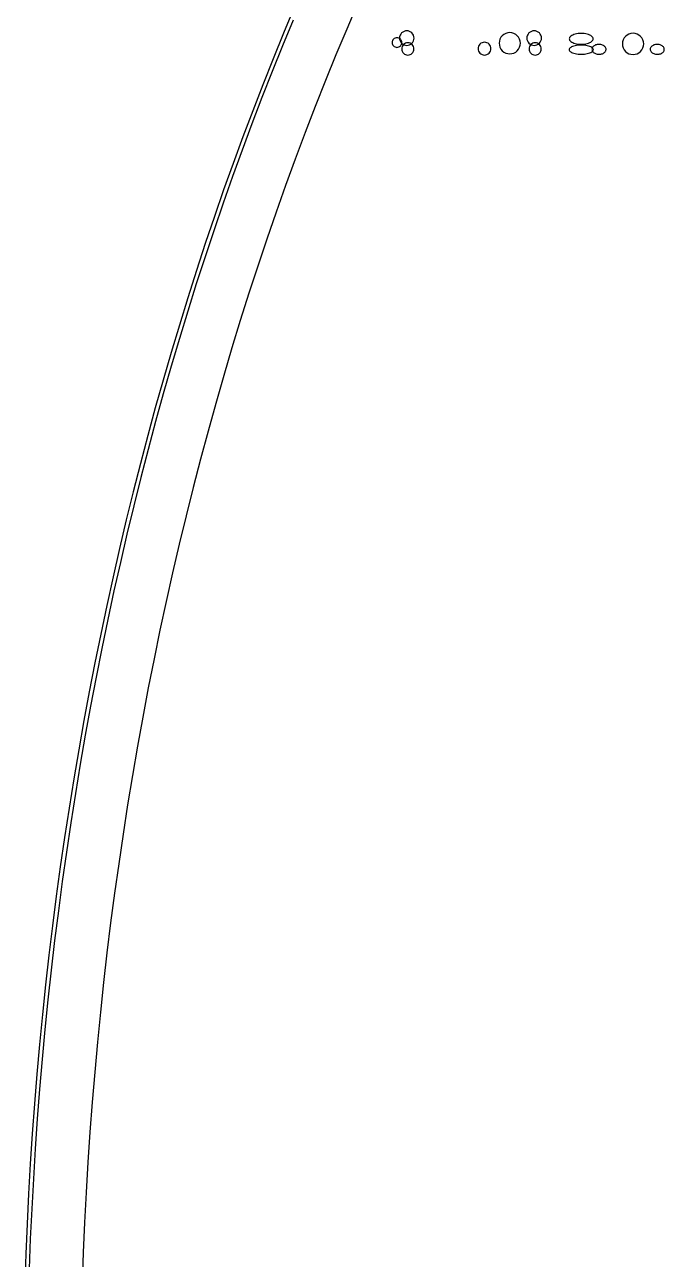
# Model space of a CAD drawing. Extents: x -4 to 217, y -26 to 302.
# Drawn here: x -3.9 to 36.1, y 147.2 to 224.3 of the extents above; entities that cross this region are included whole.
import ezdxf

# ---------------------------------------------------------------- set-up
doc = ezdxf.new("R2010")
doc.units = 0

msp = doc.modelspace()

# ---------------------------------------------------------------- linework, layer by layer
at = {"layer": 'CIRCLES'}
for p, q in [((19.601, 223.69), (19.558, 223.611)), ((19.658, 223.759), (19.601, 223.69)), ((19.727, 223.816), (19.658, 223.759)), ((19.806, 223.858), (19.727, 223.816)), ((19.892, 223.884), (19.806, 223.858)), ((19.981, 223.893), (19.892, 223.884)), ((20.071, 223.884), (19.981, 223.893)), ((20.157, 223.858), (20.071, 223.884)), ((20.236, 223.816), (20.157, 223.858)), ((20.305, 223.759), (20.236, 223.816)), ((20.362, 223.69), (20.305, 223.759)), ((20.404, 223.611), (20.362, 223.69)), ((26.047, 223.67), (25.946, 223.588)), ((26.162, 223.732), (26.047, 223.67)), ((26.286, 223.769), (26.162, 223.732)), ((26.416, 223.782), (26.286, 223.769)), ((26.546, 223.769), (26.416, 223.782)), ((26.67, 223.732), (26.546, 223.769)), ((26.785, 223.67), (26.67, 223.732)), ((26.886, 223.588), (26.785, 223.67)), ((27.559, 223.69), (27.517, 223.611)), ((27.616, 223.759), (27.559, 223.69)), ((27.686, 223.816), (27.616, 223.759)), ((27.765, 223.858), (27.686, 223.816)), ((27.851, 223.884), (27.765, 223.858)), ((27.94, 223.893), (27.851, 223.884)), ((28.029, 223.884), (27.94, 223.893)), ((28.115, 223.858), (28.029, 223.884)), ((28.194, 223.816), (28.115, 223.858)), ((28.264, 223.759), (28.194, 223.816)), ((28.321, 223.69), (28.264, 223.759)), ((28.363, 223.611), (28.321, 223.69)), ((33.866, 223.689), (33.752, 223.628)), ((33.991, 223.727), (33.866, 223.689)), ((34.121, 223.74), (33.991, 223.727)), ((34.25, 223.727), (34.121, 223.74)), ((34.375, 223.689), (34.25, 223.727)), ((34.49, 223.628), (34.375, 223.689)), ((19.072, 223.219), (19.067, 223.16)), ((19.067, 223.16), (19.072, 223.101)), ((19.09, 223.275), (19.072, 223.219)), ((19.072, 223.101), (19.09, 223.045)), ((19.117, 223.327), (19.09, 223.275)), ((19.09, 223.045), (19.117, 222.993)), ((19.155, 223.373), (19.117, 223.327)), ((19.117, 222.993), (19.155, 222.947)), ((19.2, 223.41), (19.155, 223.373)), ((19.155, 222.947), (19.2, 222.91)), ((19.252, 223.438), (19.2, 223.41)), ((19.2, 222.91), (19.252, 222.882)), ((19.309, 223.455), (19.252, 223.438)), ((19.367, 223.461), (19.309, 223.455)), ((19.426, 223.455), (19.367, 223.461)), ((19.483, 223.438), (19.426, 223.455)), ((19.535, 223.41), (19.483, 223.438)), ((19.483, 222.882), (19.535, 222.91)), ((19.532, 223.525), (19.523, 223.435)), ((19.523, 223.435), (19.532, 223.346)), ((19.558, 223.611), (19.532, 223.525)), ((19.532, 223.346), (19.558, 223.26)), ((19.58, 223.373), (19.535, 223.41)), ((19.535, 222.91), (19.58, 222.947)), ((19.558, 223.26), (19.601, 223.181)), ((19.618, 223.327), (19.58, 223.373)), ((19.58, 222.947), (19.618, 222.993)), ((19.601, 223.181), (19.658, 223.112)), ((19.645, 223.275), (19.618, 223.327)), ((19.618, 222.993), (19.645, 223.045)), ((19.663, 223.219), (19.645, 223.275)), ((19.645, 223.045), (19.663, 223.101)), ((19.658, 223.112), (19.727, 223.055)), ((19.668, 223.16), (19.663, 223.219)), ((19.663, 223.101), (19.668, 223.16)), ((19.692, 222.904), (19.671, 222.832)), ((19.728, 222.97), (19.692, 222.904)), ((19.727, 223.055), (19.806, 223.012)), ((19.775, 223.028), (19.728, 222.97)), ((19.833, 223.075), (19.775, 223.028)), ((19.806, 223.012), (19.892, 222.986)), ((19.899, 223.111), (19.833, 223.075)), ((19.892, 222.986), (19.981, 222.977)), ((19.97, 223.132), (19.899, 223.111)), ((20.045, 223.14), (19.97, 223.132)), ((19.981, 222.977), (20.071, 222.986)), ((20.119, 223.132), (20.045, 223.14)), ((20.071, 222.986), (20.157, 223.012)), ((20.191, 223.111), (20.119, 223.132)), ((20.157, 223.012), (20.236, 223.055)), ((20.257, 223.075), (20.191, 223.111)), ((20.236, 223.055), (20.305, 223.112)), ((20.315, 223.028), (20.257, 223.075)), ((20.305, 223.112), (20.362, 223.181)), ((20.362, 222.97), (20.315, 223.028)), ((20.362, 223.181), (20.404, 223.26)), ((20.397, 222.904), (20.362, 222.97)), ((20.419, 222.832), (20.397, 222.904)), ((20.43, 223.525), (20.404, 223.611)), ((20.404, 223.26), (20.43, 223.346)), ((20.439, 223.435), (20.43, 223.525)), ((20.43, 223.346), (20.439, 223.435)), ((24.467, 222.932), (24.444, 222.857)), ((24.504, 223.001), (24.467, 222.932)), ((24.553, 223.062), (24.504, 223.001)), ((24.614, 223.112), (24.553, 223.062)), ((24.683, 223.149), (24.614, 223.112)), ((24.758, 223.172), (24.683, 223.149)), ((24.836, 223.179), (24.758, 223.172)), ((24.915, 223.172), (24.836, 223.179)), ((24.99, 223.149), (24.915, 223.172)), ((25.059, 223.112), (24.99, 223.149)), ((25.119, 223.062), (25.059, 223.112)), ((25.169, 223.001), (25.119, 223.062)), ((25.206, 222.932), (25.169, 223.001)), ((25.229, 222.857), (25.206, 222.932)), ((25.764, 223.247), (25.752, 223.118)), ((25.752, 223.118), (25.764, 222.988)), ((25.802, 223.372), (25.764, 223.247)), ((25.764, 222.988), (25.802, 222.864)), ((25.864, 223.487), (25.802, 223.372)), ((25.946, 223.588), (25.864, 223.487)), ((26.968, 223.487), (26.886, 223.588)), ((27.03, 223.372), (26.968, 223.487)), ((27.068, 223.247), (27.03, 223.372)), ((27.03, 222.864), (27.068, 222.988)), ((27.08, 223.118), (27.068, 223.247)), ((27.068, 222.988), (27.08, 223.118)), ((27.491, 223.525), (27.482, 223.435)), ((27.482, 223.435), (27.491, 223.346)), ((27.517, 223.611), (27.491, 223.525)), ((27.491, 223.346), (27.517, 223.26)), ((27.517, 223.26), (27.559, 223.181)), ((27.559, 223.181), (27.616, 223.112)), ((27.616, 223.112), (27.686, 223.055)), ((27.651, 222.904), (27.629, 222.832)), ((27.686, 222.97), (27.651, 222.904)), ((27.686, 223.055), (27.765, 223.012)), ((27.734, 223.028), (27.686, 222.97)), ((27.791, 223.075), (27.734, 223.028)), ((27.765, 223.012), (27.851, 222.986)), ((27.857, 223.111), (27.791, 223.075)), ((27.851, 222.986), (27.94, 222.977)), ((27.929, 223.132), (27.857, 223.111)), ((28.003, 223.14), (27.929, 223.132)), ((27.94, 222.977), (28.029, 222.986)), ((28.078, 223.132), (28.003, 223.14)), ((28.029, 222.986), (28.115, 223.012)), ((28.15, 223.111), (28.078, 223.132)), ((28.115, 223.012), (28.194, 223.055)), ((28.216, 223.075), (28.15, 223.111)), ((28.194, 223.055), (28.264, 223.112)), ((28.273, 223.028), (28.216, 223.075)), ((28.264, 223.112), (28.321, 223.181)), ((28.321, 222.97), (28.273, 223.028)), ((28.321, 223.181), (28.363, 223.26)), ((28.356, 222.904), (28.321, 222.97)), ((28.378, 222.832), (28.356, 222.904)), ((28.389, 223.525), (28.363, 223.611)), ((28.363, 223.26), (28.389, 223.346)), ((28.398, 223.435), (28.389, 223.525)), ((28.389, 223.346), (28.398, 223.435)), ((33.469, 223.205), (33.456, 223.076)), ((33.456, 223.076), (33.469, 222.946)), ((33.507, 223.33), (33.469, 223.205)), ((33.469, 222.946), (33.507, 222.821)), ((33.568, 223.445), (33.507, 223.33)), ((33.651, 223.545), (33.568, 223.445)), ((33.752, 223.628), (33.651, 223.545)), ((34.59, 223.545), (34.49, 223.628)), ((34.673, 223.445), (34.59, 223.545)), ((34.734, 223.33), (34.673, 223.445)), ((34.772, 223.205), (34.734, 223.33)), ((34.734, 222.821), (34.772, 222.946)), ((34.785, 223.076), (34.772, 223.205)), ((34.772, 222.946), (34.785, 223.076)), ((19.252, 222.882), (19.309, 222.865)), ((19.309, 222.865), (19.367, 222.859)), ((19.367, 222.859), (19.426, 222.865)), ((19.426, 222.865), (19.483, 222.882)), ((19.671, 222.832), (19.663, 222.758)), ((19.663, 222.758), (19.671, 222.684)), ((19.671, 222.684), (19.692, 222.612)), ((19.692, 222.612), (19.728, 222.546)), ((19.728, 222.546), (19.775, 222.488)), ((19.775, 222.488), (19.833, 222.441)), ((19.833, 222.441), (19.899, 222.405)), ((19.899, 222.405), (19.97, 222.384)), ((19.97, 222.384), (20.045, 222.376)), ((20.045, 222.376), (20.119, 222.384)), ((20.119, 222.384), (20.191, 222.405)), ((20.191, 222.405), (20.257, 222.441)), ((20.257, 222.441), (20.315, 222.488)), ((20.315, 222.488), (20.362, 222.546)), ((20.362, 222.546), (20.397, 222.612)), ((20.397, 222.612), (20.419, 222.684)), ((20.426, 222.758), (20.419, 222.832)), ((20.419, 222.684), (20.426, 222.758)), ((24.444, 222.857), (24.436, 222.779)), ((24.436, 222.779), (24.444, 222.701)), ((24.444, 222.701), (24.467, 222.626)), ((24.467, 222.626), (24.504, 222.557)), ((24.504, 222.557), (24.553, 222.496)), ((24.553, 222.496), (24.614, 222.446)), ((24.614, 222.446), (24.683, 222.409)), ((24.683, 222.409), (24.758, 222.387)), ((24.758, 222.387), (24.836, 222.379)), ((24.836, 222.379), (24.915, 222.387)), ((24.915, 222.387), (24.99, 222.409)), ((24.99, 222.409), (25.059, 222.446)), ((25.059, 222.446), (25.119, 222.496)), ((25.119, 222.496), (25.169, 222.557)), ((25.169, 222.557), (25.206, 222.626)), ((25.206, 222.626), (25.229, 222.701)), ((25.237, 222.779), (25.229, 222.857)), ((25.229, 222.701), (25.237, 222.779)), ((25.802, 222.864), (25.864, 222.749)), ((25.864, 222.749), (25.946, 222.648)), ((25.946, 222.648), (26.047, 222.565)), ((26.047, 222.565), (26.162, 222.504)), ((26.162, 222.504), (26.286, 222.466)), ((26.286, 222.466), (26.416, 222.454)), ((26.416, 222.454), (26.546, 222.466)), ((26.546, 222.466), (26.67, 222.504)), ((26.67, 222.504), (26.785, 222.565)), ((26.785, 222.565), (26.886, 222.648)), ((26.886, 222.648), (26.968, 222.749)), ((26.968, 222.749), (27.03, 222.864)), ((27.629, 222.832), (27.622, 222.758)), ((27.622, 222.758), (27.629, 222.684)), ((27.629, 222.684), (27.651, 222.612)), ((27.651, 222.612), (27.686, 222.546)), ((27.686, 222.546), (27.734, 222.488)), ((27.734, 222.488), (27.791, 222.441)), ((27.791, 222.441), (27.857, 222.405)), ((27.857, 222.405), (27.929, 222.384)), ((27.929, 222.384), (28.003, 222.376)), ((28.003, 222.376), (28.078, 222.384)), ((28.078, 222.384), (28.15, 222.405)), ((28.15, 222.405), (28.216, 222.441)), ((28.216, 222.441), (28.273, 222.488)), ((28.273, 222.488), (28.321, 222.546)), ((28.321, 222.546), (28.356, 222.612)), ((28.356, 222.612), (28.378, 222.684)), ((28.385, 222.758), (28.378, 222.832)), ((28.378, 222.684), (28.385, 222.758)), ((33.507, 222.821), (33.568, 222.706)), ((33.568, 222.706), (33.651, 222.606)), ((33.651, 222.606), (33.752, 222.523)), ((33.752, 222.523), (33.866, 222.462)), ((33.866, 222.462), (33.991, 222.424)), ((33.991, 222.424), (34.121, 222.411)), ((34.121, 222.411), (34.25, 222.424)), ((34.25, 222.424), (34.375, 222.462)), ((34.375, 222.462), (34.49, 222.523)), ((34.49, 222.523), (34.59, 222.606)), ((34.59, 222.606), (34.673, 222.706)), ((34.673, 222.706), (34.734, 222.821))]:
    msp.add_line(p, q, dxfattribs=at)
at = {"layer": 'ELLIPSES'}
for p, q in [((12.948, 225.344), (12.28, 223.749)), ((16.904, 225.586), (16.223, 223.999)), ((12.879, 224.552), (12.216, 222.952)), ((12.28, 223.749), (11.625, 222.144)), ((16.223, 223.999), (15.554, 222.399)), ((30.508, 223.683), (30.426, 223.659)), ((30.596, 223.703), (30.508, 223.683)), ((30.688, 223.717), (30.596, 223.703)), ((30.784, 223.725), (30.688, 223.717)), ((30.882, 223.728), (30.784, 223.725)), ((30.98, 223.725), (30.882, 223.728)), ((31.076, 223.717), (30.98, 223.725)), ((31.169, 223.703), (31.076, 223.717)), ((31.257, 223.683), (31.169, 223.703)), ((31.338, 223.659), (31.257, 223.683)), ((12.216, 222.952), (11.566, 221.341)), ((30.14, 223.437), (30.133, 223.393)), ((30.133, 223.393), (30.14, 223.349)), ((30.159, 223.48), (30.14, 223.437)), ((30.14, 223.349), (30.159, 223.306)), ((30.19, 223.521), (30.159, 223.48)), ((30.159, 223.306), (30.19, 223.265)), ((30.234, 223.561), (30.19, 223.521)), ((30.19, 223.265), (30.234, 223.225)), ((30.281, 222.89), (30.226, 222.858)), ((30.288, 223.597), (30.234, 223.561)), ((30.234, 223.225), (30.288, 223.189)), ((30.346, 222.918), (30.281, 222.89)), ((30.353, 223.63), (30.288, 223.597)), ((30.288, 223.189), (30.353, 223.156)), ((30.421, 222.942), (30.346, 222.918)), ((30.426, 223.659), (30.353, 223.63)), ((30.353, 223.156), (30.426, 223.127)), ((30.503, 222.963), (30.421, 222.942)), ((30.426, 223.127), (30.508, 223.103)), ((30.592, 222.979), (30.503, 222.963)), ((30.508, 223.103), (30.596, 223.083)), ((30.686, 222.991), (30.592, 222.979)), ((30.596, 223.083), (30.688, 223.069)), ((30.783, 222.999), (30.686, 222.991)), ((30.688, 223.069), (30.784, 223.061)), ((30.882, 223.001), (30.783, 222.999)), ((30.784, 223.061), (30.882, 223.058)), ((30.882, 223.058), (30.98, 223.061)), ((30.981, 222.999), (30.882, 223.001)), ((30.98, 223.061), (31.076, 223.069)), ((31.078, 222.991), (30.981, 222.999)), ((31.076, 223.069), (31.169, 223.083)), ((31.172, 222.979), (31.078, 222.991)), ((31.169, 223.083), (31.257, 223.103)), ((31.261, 222.963), (31.172, 222.979)), ((31.257, 223.103), (31.338, 223.127)), ((31.343, 222.942), (31.261, 222.963)), ((31.412, 223.63), (31.338, 223.659)), ((31.338, 223.127), (31.412, 223.156)), ((31.418, 222.918), (31.343, 222.942)), ((31.476, 223.597), (31.412, 223.63)), ((31.412, 223.156), (31.476, 223.189)), ((31.483, 222.89), (31.418, 222.918)), ((31.531, 223.561), (31.476, 223.597)), ((31.476, 223.189), (31.531, 223.225)), ((31.538, 222.858), (31.483, 222.89)), ((31.574, 223.521), (31.531, 223.561)), ((31.531, 223.225), (31.574, 223.265)), ((31.606, 223.48), (31.574, 223.521)), ((31.574, 223.265), (31.606, 223.306)), ((31.615, 222.895), (31.589, 222.859)), ((31.625, 223.437), (31.606, 223.48)), ((31.606, 223.306), (31.625, 223.349)), ((31.647, 222.929), (31.615, 222.895)), ((31.631, 223.393), (31.625, 223.437)), ((31.625, 223.349), (31.631, 223.393)), ((31.685, 222.959), (31.647, 222.929)), ((31.729, 222.985), (31.685, 222.959)), ((31.777, 223.007), (31.729, 222.985)), ((31.829, 223.024), (31.777, 223.007)), ((31.884, 223.037), (31.829, 223.024)), ((31.94, 223.044), (31.884, 223.037)), ((31.998, 223.046), (31.94, 223.044)), ((32.055, 223.043), (31.998, 223.046)), ((32.112, 223.034), (32.055, 223.043)), ((32.166, 223.02), (32.112, 223.034)), ((32.217, 223.002), (32.166, 223.02)), ((32.265, 222.979), (32.217, 223.002)), ((32.308, 222.951), (32.265, 222.979)), ((32.345, 222.92), (32.308, 222.951)), ((32.377, 222.886), (32.345, 222.92)), ((35.255, 222.895), (35.23, 222.859)), ((35.288, 222.929), (35.255, 222.895)), ((35.326, 222.959), (35.288, 222.929)), ((35.37, 222.985), (35.326, 222.959)), ((35.418, 223.007), (35.37, 222.985)), ((35.47, 223.024), (35.418, 223.007)), ((35.524, 223.037), (35.47, 223.024)), ((35.581, 223.044), (35.524, 223.037)), ((35.638, 223.046), (35.581, 223.044)), ((35.696, 223.043), (35.638, 223.046)), ((35.752, 223.034), (35.696, 223.043)), ((35.807, 223.02), (35.752, 223.034)), ((35.858, 223.002), (35.807, 223.02)), ((35.906, 222.979), (35.858, 223.002)), ((35.948, 222.951), (35.906, 222.979)), ((35.986, 222.92), (35.948, 222.951)), ((36.018, 222.886), (35.986, 222.92)), ((11.625, 222.144), (10.982, 220.527)), ((15.554, 222.399), (14.898, 220.788)), ((30.131, 222.753), (30.124, 222.716)), ((30.124, 222.716), (30.131, 222.678)), ((30.15, 222.79), (30.131, 222.753)), ((30.131, 222.678), (30.15, 222.642)), ((30.182, 222.825), (30.15, 222.79)), ((30.15, 222.642), (30.182, 222.606)), ((30.226, 222.858), (30.182, 222.825)), ((30.182, 222.606), (30.226, 222.573)), ((30.226, 222.573), (30.281, 222.542)), ((30.281, 222.542), (30.346, 222.514)), ((30.346, 222.514), (30.421, 222.489)), ((30.421, 222.489), (30.503, 222.468)), ((30.503, 222.468), (30.592, 222.452)), ((30.592, 222.452), (30.686, 222.44)), ((30.686, 222.44), (30.783, 222.433)), ((30.783, 222.433), (30.882, 222.43)), ((30.882, 222.43), (30.981, 222.433)), ((30.981, 222.433), (31.078, 222.44)), ((31.078, 222.44), (31.172, 222.452)), ((31.172, 222.452), (31.261, 222.468)), ((31.261, 222.468), (31.343, 222.489)), ((31.343, 222.489), (31.418, 222.514)), ((31.418, 222.514), (31.483, 222.542)), ((31.483, 222.542), (31.538, 222.573)), ((31.582, 222.825), (31.538, 222.858)), ((31.538, 222.573), (31.582, 222.606)), ((31.558, 222.781), (31.554, 222.741)), ((31.554, 222.741), (31.557, 222.7)), ((31.557, 222.7), (31.568, 222.661)), ((31.57, 222.821), (31.558, 222.781)), ((31.568, 222.661), (31.586, 222.622)), ((31.589, 222.859), (31.57, 222.821)), ((31.614, 222.79), (31.582, 222.825)), ((31.582, 222.606), (31.614, 222.642)), ((31.586, 222.622), (31.611, 222.585)), ((31.611, 222.585), (31.643, 222.551)), ((31.633, 222.753), (31.614, 222.79)), ((31.614, 222.642), (31.633, 222.678)), ((31.64, 222.716), (31.633, 222.753)), ((31.633, 222.678), (31.64, 222.716)), ((31.643, 222.551), (31.68, 222.52)), ((31.68, 222.52), (31.723, 222.493)), ((31.723, 222.493), (31.771, 222.47)), ((31.771, 222.47), (31.822, 222.451)), ((31.822, 222.451), (31.877, 222.437)), ((31.877, 222.437), (31.933, 222.429)), ((31.933, 222.429), (31.99, 222.425)), ((31.99, 222.425), (32.048, 222.427)), ((32.048, 222.427), (32.104, 222.435)), ((32.104, 222.435), (32.159, 222.447)), ((32.159, 222.447), (32.211, 222.464)), ((32.211, 222.464), (32.259, 222.486)), ((32.259, 222.486), (32.303, 222.513)), ((32.303, 222.513), (32.341, 222.543)), ((32.341, 222.543), (32.373, 222.576)), ((32.373, 222.576), (32.399, 222.612)), ((32.402, 222.85), (32.377, 222.886)), ((32.399, 222.612), (32.418, 222.65)), ((32.42, 222.811), (32.402, 222.85)), ((32.418, 222.65), (32.43, 222.69)), ((32.431, 222.771), (32.42, 222.811)), ((32.43, 222.69), (32.434, 222.73)), ((32.434, 222.73), (32.431, 222.771)), ((35.199, 222.781), (35.195, 222.741)), ((35.195, 222.741), (35.198, 222.7)), ((35.198, 222.7), (35.209, 222.661)), ((35.211, 222.821), (35.199, 222.781)), ((35.209, 222.661), (35.227, 222.622)), ((35.23, 222.859), (35.211, 222.821)), ((35.227, 222.622), (35.252, 222.585)), ((35.252, 222.585), (35.283, 222.551)), ((35.283, 222.551), (35.321, 222.52)), ((35.321, 222.52), (35.364, 222.493)), ((35.364, 222.493), (35.411, 222.47)), ((35.411, 222.47), (35.463, 222.451)), ((35.463, 222.451), (35.517, 222.437)), ((35.517, 222.437), (35.574, 222.429)), ((35.574, 222.429), (35.631, 222.425)), ((35.631, 222.425), (35.688, 222.427)), ((35.688, 222.427), (35.745, 222.435)), ((35.745, 222.435), (35.8, 222.447)), ((35.8, 222.447), (35.851, 222.464)), ((35.851, 222.464), (35.9, 222.486)), ((35.9, 222.486), (35.943, 222.513)), ((35.943, 222.513), (35.982, 222.543)), ((35.982, 222.543), (36.014, 222.576)), ((36.014, 222.576), (36.04, 222.612)), ((36.043, 222.85), (36.018, 222.886)), ((36.04, 222.612), (36.059, 222.65)), ((36.061, 222.811), (36.043, 222.85)), ((36.059, 222.65), (36.07, 222.69)), ((36.071, 222.771), (36.061, 222.811)), ((36.07, 222.69), (36.075, 222.73)), ((36.075, 222.73), (36.071, 222.771)), ((11.566, 221.341), (10.929, 219.72)), ((14.898, 220.788), (14.255, 219.165)), ((10.982, 220.527), (10.351, 218.899)), ((10.929, 219.72), (10.304, 218.087)), ((14.255, 219.165), (13.625, 217.531)), ((10.351, 218.899), (9.733, 217.261)), ((10.304, 218.087), (9.692, 216.444)), ((13.625, 217.531), (13.007, 215.885)), ((9.733, 217.261), (9.128, 215.613)), ((9.692, 216.444), (9.092, 214.791)), ((9.128, 215.613), (8.535, 213.954)), ((13.007, 215.885), (12.403, 214.229)), ((9.092, 214.791), (8.505, 213.127)), ((8.535, 213.954), (7.956, 212.285)), ((12.403, 214.229), (11.811, 212.563)), ((8.505, 213.127), (7.932, 211.454)), ((7.956, 212.285), (7.389, 210.607)), ((11.811, 212.563), (11.233, 210.886)), ((7.932, 211.454), (7.371, 209.771)), ((7.389, 210.607), (6.836, 208.919)), ((11.233, 210.886), (10.668, 209.199)), ((7.371, 209.771), (6.823, 208.078)), ((10.668, 209.199), (10.116, 207.502)), ((6.836, 208.919), (6.295, 207.222)), ((6.823, 208.078), (6.289, 206.376)), ((10.116, 207.502), (9.577, 205.796)), ((6.295, 207.222), (5.768, 205.515)), ((6.289, 206.376), (5.767, 204.665)), ((5.768, 205.515), (5.253, 203.8)), ((9.577, 205.796), (9.052, 204.08)), ((5.767, 204.665), (5.259, 202.946)), ((5.253, 203.8), (4.753, 202.076)), ((9.052, 204.08), (8.54, 202.354)), ((5.259, 202.946), (4.764, 201.218)), ((4.753, 202.076), (4.265, 200.344)), ((8.54, 202.354), (8.042, 200.62)), ((4.764, 201.218), (4.283, 199.481)), ((8.042, 200.62), (7.558, 198.878)), ((4.265, 200.344), (3.791, 198.603)), ((4.283, 199.481), (3.815, 197.736)), ((3.791, 198.603), (3.33, 196.855)), ((7.558, 198.878), (7.088, 197.127)), ((3.815, 197.736), (3.36, 195.984)), ((3.33, 196.855), (2.883, 195.099)), ((7.088, 197.127), (6.631, 195.367)), ((3.36, 195.984), (2.92, 194.224)), ((6.631, 195.367), (6.188, 193.6)), ((2.883, 195.099), (2.45, 193.335)), ((2.92, 194.224), (2.492, 192.456)), ((6.188, 193.6), (5.759, 191.825)), ((2.45, 193.335), (2.03, 191.564)), ((2.492, 192.456), (2.079, 190.682)), ((2.03, 191.564), (1.624, 189.787)), ((5.759, 191.825), (5.344, 190.042)), ((2.079, 190.682), (1.679, 188.9)), ((1.624, 189.787), (1.231, 188.002)), ((5.344, 190.042), (4.943, 188.253)), ((1.679, 188.9), (1.293, 187.112)), ((4.943, 188.253), (4.556, 186.456)), ((1.231, 188.002), (0.853, 186.211)), ((1.293, 187.112), (0.921, 185.317)), ((0.853, 186.211), (0.488, 184.413)), ((4.556, 186.456), (4.183, 184.653)), ((0.921, 185.317), (0.563, 183.516)), ((0.488, 184.413), (0.137, 182.609)), ((4.183, 184.653), (3.824, 182.843)), ((0.563, 183.516), (0.219, 181.709)), ((3.824, 182.843), (3.48, 181.027)), ((0.137, 182.609), (-0.2, 180.8)), ((0.219, 181.709), (-0.111, 179.897)), ((-0.2, 180.8), (-0.523, 178.985)), ((3.48, 181.027), (3.15, 179.205)), ((-0.111, 179.897), (-0.427, 178.078)), ((-0.523, 178.985), (-0.831, 177.164)), ((3.15, 179.205), (2.834, 177.377)), ((-0.427, 178.078), (-0.73, 176.255)), ((-0.831, 177.164), (-1.126, 175.339)), ((2.834, 177.377), (2.533, 175.544)), ((-0.73, 176.255), (-1.017, 174.426)), ((-1.126, 175.339), (-1.407, 173.508)), ((2.533, 175.544), (2.246, 173.705)), ((-1.017, 174.426), (-1.291, 172.593)), ((2.246, 173.705), (1.974, 171.862)), ((-1.407, 173.508), (-1.673, 171.673)), ((-1.291, 172.593), (-1.551, 170.755)), ((-1.673, 171.673), (-1.925, 169.833)), ((1.974, 171.862), (1.716, 170.014)), ((-1.551, 170.755), (-1.796, 168.913)), ((-1.925, 169.833), (-2.163, 167.99)), ((1.716, 170.014), (1.472, 168.162)), ((-1.796, 168.913), (-2.027, 167.067)), ((1.472, 168.162), (1.243, 166.305)), ((-2.163, 167.99), (-2.387, 166.142)), ((-2.027, 167.067), (-2.244, 165.217)), ((-2.387, 166.142), (-2.597, 164.29)), ((1.243, 166.305), (1.029, 164.444)), ((-2.244, 165.217), (-2.447, 163.363)), ((-2.597, 164.29), (-2.792, 162.436)), ((1.029, 164.444), (0.829, 162.58)), ((-2.447, 163.363), (-2.635, 161.506)), ((-2.792, 162.436), (-2.972, 160.578)), ((0.829, 162.58), (0.645, 160.713)), ((-2.635, 161.506), (-2.808, 159.646)), ((-2.972, 160.578), (-3.139, 158.717)), ((0.645, 160.713), (0.474, 158.842)), ((-2.808, 159.646), (-2.968, 157.783)), ((-3.139, 158.717), (-3.291, 156.853)), ((0.474, 158.842), (0.319, 156.968)), ((-2.968, 157.783), (-3.113, 155.917)), ((-3.291, 156.853), (-3.429, 154.987)), ((0.319, 156.968), (0.178, 155.092)), ((-3.113, 155.917), (-3.243, 154.05)), ((0.178, 155.092), (0.052, 153.213)), ((-3.429, 154.987), (-3.552, 153.119)), ((-3.243, 154.05), (-3.359, 152.18)), ((-3.552, 153.119), (-3.66, 151.248)), ((0.052, 153.213), (-0.06, 151.333)), ((-3.359, 152.18), (-3.461, 150.308)), ((-3.66, 151.248), (-3.755, 149.376)), ((-0.06, 151.333), (-0.156, 149.45)), ((-3.461, 150.308), (-3.548, 148.434)), ((-3.755, 149.376), (-3.835, 147.503)), ((-0.156, 149.45), (-0.238, 147.566)), ((-3.548, 148.434), (-3.621, 146.56)), ((-3.835, 147.503), (-3.9, 145.628)), ((-0.238, 147.566), (-0.305, 145.681))]:
    msp.add_line(p, q, dxfattribs=at)

doc.saveas('drawing.dxf')
